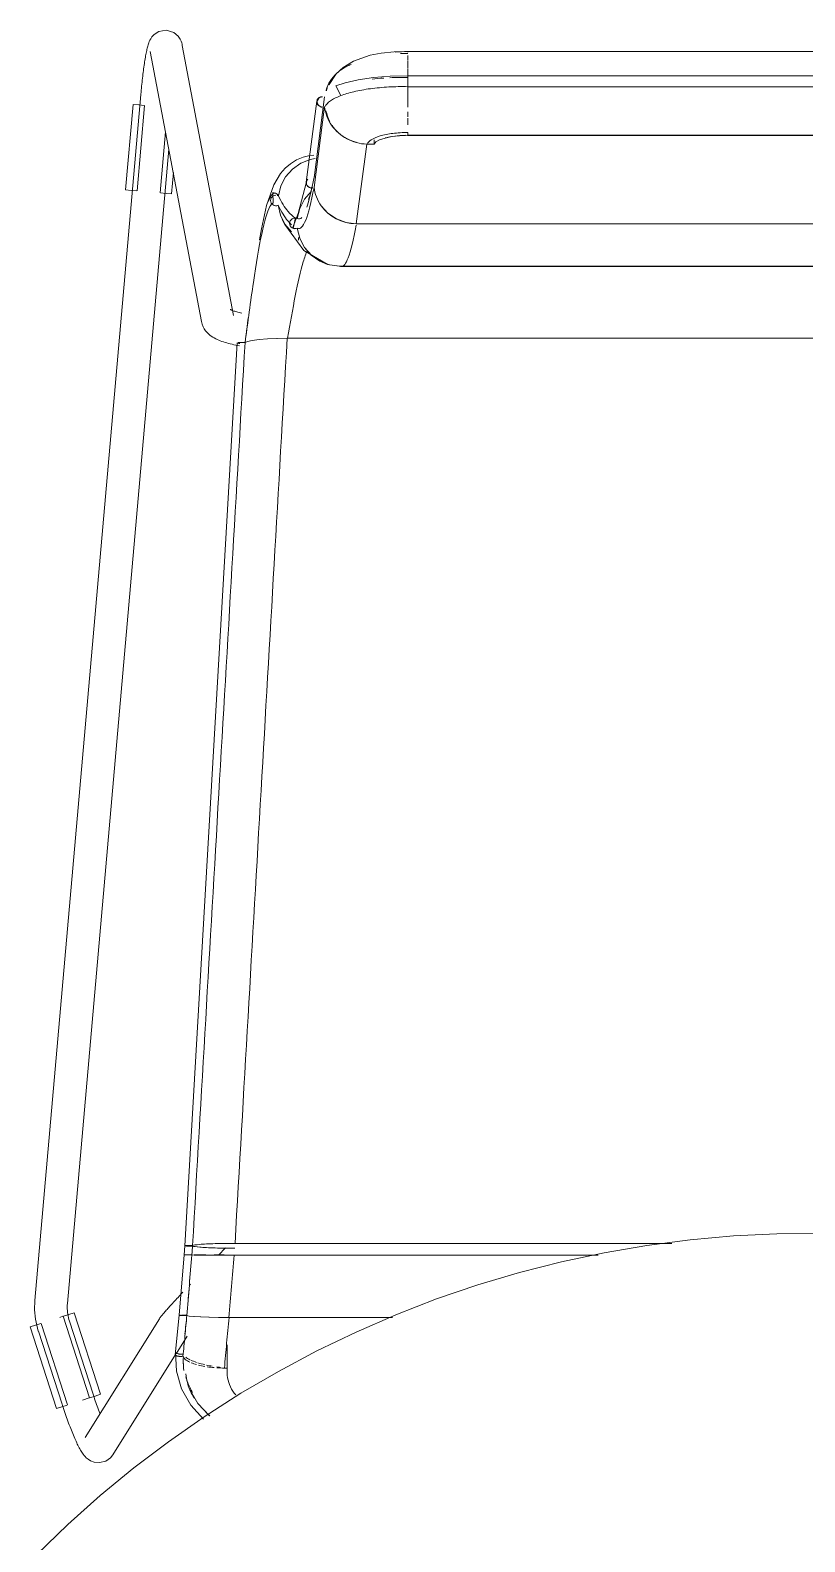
# Model space of a CAD drawing. Header units: millimetres. Extents: x 155927 to 317870, y -36033 to 97293.
# Drawn here: x 216236 to 216521, y 12593 to 13148 of the extents above; entities that cross this region are included whole.
import ezdxf

# ---------------------------------------------------------------- set-up
doc = ezdxf.new("R2010")
doc.units = ezdxf.units.MM
doc.header["$MEASUREMENT"] = 0
doc.layers.add('I-FURN', color=8, linetype='CONTINUOUS', lineweight=9)

msp = doc.modelspace()

# ---------------------------------------------------------------- linework, layer by layer
at = {"layer": 'I-FURN'}
for p, q in [((216283.32, 13147.8), (216281.67, 13146.75)), ((216286.08, 13148.28), (216283.32, 13147.8)), ((216288.83, 13147.45), (216286.08, 13148.28)), ((216288.83, 13147.45), (216290.41, 13146.12)), ((216279.16, 13142.08), (216279.05, 13141.67)), ((216279.27, 13142.48), (216279.16, 13142.08)), ((216279.38, 13142.88), (216279.27, 13142.48)), ((216279.51, 13143.28), (216279.38, 13142.88)), ((216279.65, 13143.68), (216279.51, 13143.28)), ((216279.82, 13144.11), (216279.65, 13143.68)), ((216280.03, 13144.58), (216279.82, 13144.11)), ((216280.34, 13145.14), (216280.03, 13144.58)), ((216280.81, 13145.85), (216280.34, 13145.14)), ((216281.67, 13146.75), (216280.81, 13145.85)), ((216290.41, 13146.12), (216291.16, 13145.04)), ((216291.16, 13145.04), (216291.53, 13144.24)), ((216291.53, 13144.24), (216291.75, 13143.62)), ((216291.75, 13143.62), (216291.88, 13143.1)), ((216291.88, 13143.1), (216291.97, 13142.69)), ((216310.79, 13043.4), (216291.97, 13142.69)), ((216278.1, 13136.61), (216278.01, 13136.01)), ((216278.2, 13137.2), (216278.1, 13136.61)), ((216278.29, 13137.77), (216278.2, 13137.2)), ((216278.38, 13138.32), (216278.29, 13137.77)), ((216278.47, 13138.85), (216278.38, 13138.32)), ((216278.57, 13139.37), (216278.47, 13138.85)), ((216278.66, 13139.86), (216278.57, 13139.37)), ((216278.76, 13140.34), (216278.66, 13139.86)), ((216278.86, 13140.8), (216278.76, 13140.34)), ((216278.95, 13141.24), (216278.86, 13140.8)), ((216279.05, 13141.67), (216278.95, 13141.24)), ((216280.18, 13140.45), (216299, 13041.16)), ((216354.94, 13136.96), (216351.06, 13134.57)), ((216360.99, 13139.09), (216354.94, 13136.96)), ((216365.03, 13139.88), (216360.99, 13139.09)), ((216369.85, 13140.39), (216365.03, 13139.88)), ((216374.88, 13140.5), (216369.85, 13140.39)), ((216374.88, 13140.5), (216374.88, 13140.33)), ((216669.73, 13140.5), (216374.88, 13140.5)), ((216374.88, 13140.2), (216374.88, 13140.48)), ((216374.88, 13137.26), (216374.88, 13139.01)), ((216374.88, 13134.4), (216374.88, 13136.98)), ((216277.4, 13131.38), (216277.32, 13130.67)), ((216277.48, 13132.08), (216277.4, 13131.38)), ((216277.57, 13132.77), (216277.48, 13132.08)), ((216277.66, 13133.44), (216277.57, 13132.77)), ((216277.74, 13134.11), (216277.66, 13133.44)), ((216277.83, 13134.76), (216277.74, 13134.11)), ((216277.92, 13135.39), (216277.83, 13134.76)), ((216278.01, 13136.01), (216277.92, 13135.39)), ((216348.59, 13132.28), (216345.91, 13128.38)), ((216351.06, 13134.57), (216348.59, 13132.28)), ((216362.21, 13130.88), (216356.59, 13130.04)), ((216368.34, 13131.37), (216362.21, 13130.88)), ((216374.88, 13131.46), (216368.34, 13131.37)), ((216374.88, 13134.24), (216374.88, 13131.22)), ((216374.88, 13131.22), (216374.88, 13134.23)), ((216669.73, 13131.46), (216374.88, 13131.46)), ((216374.88, 13127.61), (216374.88, 13131.46)), ((216374.88, 13131.46), (216374.88, 13131.39)), ((216374.88, 13131.39), (216374.88, 13131.2)), ((216374.88, 13131.2), (216374.88, 13130.89)), ((216374.88, 13130.89), (216374.88, 13130.5)), ((216276.78, 13125.51), (216276.72, 13124.76)), ((216276.85, 13126.26), (216276.78, 13125.51)), ((216276.93, 13127.01), (216276.85, 13126.26)), ((216277, 13127.76), (216276.93, 13127.01)), ((216277.08, 13128.49), (216277, 13127.76)), ((216277.15, 13129.23), (216277.08, 13128.49)), ((216277.23, 13129.95), (216277.15, 13129.23)), ((216277.32, 13130.67), (216277.23, 13129.95)), ((216345.91, 13128.38), (216345.81, 13128.18)), ((216351.9, 13128.94), (216348.45, 13127.78)), ((216348.45, 13127.78), (216350.21, 13124.24)), ((216356.59, 13130.04), (216351.9, 13128.94)), ((216374.88, 13130.5), (216374.88, 13130.05)), ((216374.88, 13130.05), (216374.88, 13129.56)), ((216374.88, 13129.56), (216374.88, 13129.06)), ((216374.88, 13129.06), (216374.88, 13128.58)), ((216374.88, 13128.58), (216374.88, 13128.17)), ((216374.88, 13128.17), (216374.88, 13127.84)), ((216374.88, 13127.84), (216374.88, 13127.61)), ((216374.88, 13127.53), (216374.88, 13123.72)), ((216374.88, 13123.72), (216374.88, 13127.53)), ((216374.88, 13127.5), (216669.73, 13127.5)), ((216276.7, 13124.6), (216237.75, 12681.28)), ((216271.13, 13089.59), (216273.89, 13121)), ((216273.89, 13121), (216275.93, 13120.82)), ((216275.36, 13089.21), (216278.12, 13120.62)), ((216275.93, 13120.82), (216278, 13120.64)), ((216276.72, 13124.76), (216276.7, 13124.6)), ((216341.43, 13122.19), (216337.57, 13092.42)), ((216344.24, 13120.21), (216340.4, 13090.51)), ((216344.27, 13123.75), (216340.42, 13094.06)), ((216343.81, 13120.22), (216343.49, 13117.78)), ((216374.88, 13119.97), (216374.88, 13123.52)), ((216374.88, 13116.5), (216374.88, 13118.34)), ((216374.88, 13113.51), (216374.88, 13115.98)), ((216285.78, 13110.95), (216283.81, 13088.47)), ((216364.51, 13107.99), (216366.5, 13108.66)), ((216366.5, 13108.66), (216368.99, 13109.17)), ((216368.99, 13109.17), (216371.84, 13109.49)), ((216371.84, 13109.49), (216374.88, 13109.6)), ((216669.73, 13109.66), (216374.88, 13109.66)), ((216374.88, 13109.6), (216669.73, 13109.6)), ((216249.71, 12680.23), (216286.99, 13104.58)), ((216355.95, 13077.13), (216359.81, 13106.41)), ((216359.81, 13106.41), (216362.52, 13106.34)), ((216362.52, 13108.01), (216362.52, 13106.34)), ((216362.52, 13106.34), (216363.16, 13107.2)), ((216363.16, 13107.2), (216364.51, 13107.99)), ((216329.84, 13097.52), (216328.1, 13095.56)), ((216331.81, 13099.2), (216329.84, 13097.52)), ((216334.01, 13100.58), (216331.81, 13099.2)), ((216335.51, 13099.35), (216332.43, 13097.18)), ((216336.38, 13101.61), (216334.01, 13100.58)), ((216339.02, 13100.75), (216335.51, 13099.35)), ((216338.88, 13102.27), (216336.38, 13101.61)), ((216340.3, 13102.41), (216338.88, 13102.27)), ((216340.77, 13101.12), (216339.02, 13100.75)), ((216339.03, 13100.75), (216340.77, 13101.12)), ((216288.04, 13088.1), (216288.73, 13095.99)), ((216328.1, 13095.56), (216325.59, 13091.44)), ((216329.95, 13094.35), (216328.21, 13091.03)), ((216332.43, 13097.18), (216329.95, 13094.35)), ((216337.59, 13092.49), (216334.62, 13080.88)), ((216337.62, 13092.65), (216337.56, 13092.18)), ((216337.56, 13092.18), (216337.62, 13091.71)), ((216337.81, 13093.09), (216337.62, 13092.65)), ((216338.1, 13093.48), (216337.81, 13093.09)), ((216339.17, 13088.55), (216340.55, 13094.84)), ((216273.17, 13089.41), (216271.13, 13089.59)), ((216275.24, 13089.22), (216273.17, 13089.41)), ((216286, 13088.28), (216283.93, 13088.46)), ((216288.04, 13088.1), (216286, 13088.28)), ((216325.59, 13091.44), (216322.92, 13083.82)), ((216324.5, 13086.18), (216324.7, 13086.64)), ((216324.69, 13086.64), (216324.5, 13086.18)), ((216324.99, 13087.03), (216324.69, 13086.64)), ((216324.7, 13086.64), (216325, 13087.03)), ((216325.38, 13087.34), (216324.99, 13087.03)), ((216325, 13087.03), (216325.39, 13087.34)), ((216326.39, 13088.32), (216325.23, 13088.65)), ((216325.23, 13088.65), (216325.42, 13084.8)), ((216325.84, 13087.53), (216325.38, 13087.34)), ((216325.39, 13087.34), (216325.84, 13087.53)), ((216325.84, 13087.53), (216326.33, 13087.61)), ((216326.33, 13087.61), (216325.84, 13087.53)), ((216327.3, 13087.4), (216326.83, 13087.57)), ((216326.83, 13087.56), (216327.3, 13087.4)), ((216328.21, 13091.03), (216327.3, 13087.4)), ((216339.41, 13089.02), (216336.91, 13086.14)), ((216337.62, 13091.71), (216337.81, 13091.27)), ((216337.81, 13091.27), (216338.11, 13090.89)), ((216338.11, 13090.89), (216338.49, 13090.59)), ((216338.41, 13086.11), (216339.17, 13088.55)), ((216338.49, 13090.59), (216338.94, 13090.4)), ((216338.94, 13090.4), (216339.43, 13090.32)), ((216339.43, 13090.32), (216339.93, 13090.35)), ((216322.92, 13083.82), (216321.03, 13075.3)), ((216324.5, 13086.18), (216324.42, 13085.7)), ((216324.42, 13085.7), (216324.48, 13085.21)), ((216324.43, 13085.7), (216324.5, 13086.18)), ((216324.49, 13085.21), (216324.43, 13085.7)), ((216324.48, 13085.21), (216324.67, 13084.75)), ((216324.67, 13084.75), (216324.49, 13085.21)), ((216324.96, 13084.35), (216324.67, 13084.75)), ((216324.67, 13084.75), (216324.96, 13084.35)), ((216325.34, 13084.03), (216324.96, 13084.35)), ((216324.96, 13084.35), (216325.33, 13084.03)), ((216325.33, 13084.03), (216325.78, 13083.82)), ((216325.79, 13083.83), (216325.34, 13084.03)), ((216325.78, 13083.82), (216326.28, 13083.73)), ((216326.28, 13083.74), (216325.79, 13083.83)), ((216326.78, 13083.77), (216326.28, 13083.74)), ((216326.28, 13083.73), (216326.78, 13083.76)), ((216327.25, 13083.92), (216326.78, 13083.77)), ((216326.78, 13083.76), (216327.25, 13083.91)), ((216328.04, 13080.3), (216327.25, 13083.92)), ((216327.25, 13083.91), (216328.03, 13080.3)), ((216334.62, 13080.88), (216332.45, 13075.56)), ((216335.15, 13082.75), (216334.26, 13079.03)), ((216336.91, 13086.14), (216335.15, 13082.75)), ((216343.03, 13083.75), (216345.52, 13081)), ((216345.52, 13081), (216348.63, 13078.93)), ((216321.03, 13075.3), (216320.3, 13071.23)), ((216328.03, 13080.3), (216329.67, 13076.98)), ((216329.68, 13076.98), (216328.04, 13080.3)), ((216329.63, 13076.9), (216328.74, 13078.65)), ((216336.61, 13067.36), (216329.63, 13076.9)), ((216329.67, 13076.98), (216332.08, 13074.14)), ((216332.08, 13074.14), (216329.69, 13076.98)), ((216331.42, 13077.28), (216331.49, 13077.77)), ((216331.48, 13077.77), (216331.42, 13077.28)), ((216331.49, 13076.79), (216331.42, 13077.28)), ((216331.42, 13077.28), (216331.48, 13076.79)), ((216331.67, 13078.23), (216331.48, 13077.77)), ((216331.48, 13076.79), (216331.67, 13076.33)), ((216331.49, 13077.77), (216331.68, 13078.23)), ((216331.68, 13076.33), (216331.49, 13076.79)), ((216331.97, 13078.63), (216331.67, 13078.23)), ((216331.67, 13076.33), (216331.97, 13075.92)), ((216331.68, 13078.23), (216331.97, 13078.63)), ((216331.97, 13075.93), (216331.68, 13076.33)), ((216331.97, 13078.63), (216332.35, 13078.95)), ((216332.35, 13078.95), (216331.97, 13078.63)), ((216332.35, 13075.61), (216331.97, 13075.93)), ((216331.97, 13075.92), (216332.35, 13075.61)), ((216332.35, 13078.95), (216332.8, 13079.15)), ((216332.8, 13079.15), (216332.35, 13078.95)), ((216332.8, 13075.41), (216332.35, 13075.61)), ((216332.35, 13075.61), (216332.8, 13075.41)), ((216333.58, 13079.32), (216332.75, 13075.42)), ((216332.8, 13079.15), (216333.3, 13079.23)), ((216333.29, 13079.23), (216332.8, 13079.15)), ((216333.3, 13075.33), (216332.8, 13075.41)), ((216332.8, 13075.41), (216333.29, 13075.32)), ((216333.79, 13079.19), (216333.29, 13079.23)), ((216333.29, 13075.32), (216333.79, 13075.36)), ((216333.3, 13079.23), (216333.79, 13079.19)), ((216333.79, 13075.37), (216333.3, 13075.33)), ((216333.79, 13079.19), (216334.26, 13079.03)), ((216334.26, 13079.03), (216333.79, 13079.19)), ((216334.26, 13075.53), (216333.79, 13075.37)), ((216333.79, 13075.36), (216334.26, 13075.52)), ((216334.26, 13075.52), (216335.15, 13071.81)), ((216348.63, 13078.93), (216352.18, 13077.61)), ((216352.18, 13077.61), (216355.86, 13077.13)), ((216688.66, 13077.13), (216355.95, 13077.13)), ((216355.95, 13077.13), (216688.66, 13077.13)), ((216335.17, 13071.75), (216336.91, 13068.42)), ((216336.91, 13068.42), (216335.18, 13071.75)), ((216345.26, 13062.25), (216336.61, 13067.36)), ((216339.42, 13065.55), (216336.91, 13068.42)), ((216336.91, 13068.42), (216339.41, 13065.54)), ((216339.41, 13065.54), (216342.55, 13063.37)), ((216342.55, 13063.38), (216339.42, 13065.55)), ((216345.41, 13062.18), (216342.24, 13063.55)), ((216346.12, 13062.01), (216342.55, 13063.38)), ((216342.55, 13063.37), (216346.12, 13062.01)), ((216350.45, 13061.38), (216345.41, 13062.18)), ((216349.91, 13061.54), (216346.12, 13062.01)), ((216346.12, 13062.01), (216349.91, 13061.53)), ((216694.18, 13061.53), (216349.91, 13061.53)), ((216349.91, 13061.53), (216694.18, 13061.53)), ((216350.45, 13061.38), (216655.25, 13061.38)), ((216309.57, 13045.63), (216309.59, 13045.61)), ((216309.59, 13045.61), (216309.66, 13045.57)), ((216309.66, 13045.57), (216309.75, 13045.52)), ((216309.75, 13045.52), (216309.9, 13045.45)), ((216309.9, 13045.45), (216310.1, 13045.36)), ((216310.1, 13045.36), (216310.33, 13045.26)), ((216310.33, 13045.26), (216310.6, 13045.16)), ((216310.6, 13045.16), (216310.9, 13045.06)), ((216310.9, 13045.06), (216311.24, 13044.95)), ((216311.24, 13044.95), (216311.6, 13044.84)), ((216311.6, 13044.84), (216312, 13044.73)), ((216312, 13044.73), (216312.42, 13044.63)), ((216312.42, 13044.63), (216312.87, 13044.52)), ((216312.87, 13044.52), (216313.34, 13044.42)), ((216313.34, 13044.42), (216313.83, 13044.32)), ((216299, 13041.16), (216299.25, 13040.17)), ((216299.25, 13040.17), (216299.62, 13039.28)), ((216299.62, 13039.28), (216300.06, 13038.49)), ((216300.06, 13038.49), (216300.54, 13037.8)), ((216300.54, 13037.8), (216301.05, 13037.2)), ((216301.05, 13037.2), (216301.57, 13036.69)), ((216301.57, 13036.69), (216302.1, 13036.23)), ((216292.9, 12701.41), (216312.19, 13033.31)), ((216302.1, 13036.23), (216302.63, 13035.83)), ((216302.63, 13035.83), (216303.17, 13035.47)), ((216303.17, 13035.47), (216303.71, 13035.15)), ((216303.71, 13035.15), (216304.24, 13034.86)), ((216304.24, 13034.86), (216304.8, 13034.59)), ((216304.8, 13034.59), (216305.36, 13034.33)), ((216305.36, 13034.33), (216305.93, 13034.1)), ((216305.93, 13034.1), (216306.51, 13033.88)), ((216306.51, 13033.88), (216307.1, 13033.67)), ((216307.1, 13033.67), (216307.7, 13033.48)), ((216307.7, 13033.48), (216308.32, 13033.3)), ((216308.32, 13033.3), (216308.95, 13033.12)), ((216308.95, 13033.12), (216309.59, 13032.96)), ((216309.59, 13032.96), (216310.25, 13032.81)), ((216310.25, 13032.81), (216310.92, 13032.67)), ((216310.92, 13032.67), (216311.6, 13032.53)), ((216311.6, 13032.53), (216312.29, 13032.41)), ((216312.19, 13033.32), (216312.25, 13033.26)), ((216312.25, 13033.26), (216312.19, 13033.31)), ((216312.29, 13032.41), (216313, 13032.29)), ((216312.72, 13033.17), (216312.43, 13033.21)), ((216312.44, 13033.21), (216312.73, 13033.17)), ((216312.45, 13033.42), (216312.75, 13033.46)), ((216312.75, 13033.46), (216312.46, 13033.42)), ((216313.1, 13033.13), (216312.72, 13033.17)), ((216312.73, 13033.17), (216313.11, 13033.13)), ((216313.14, 13033.5), (216312.75, 13033.46)), ((216312.75, 13033.46), (216313.14, 13033.5)), ((216313.59, 13033.52), (216313.14, 13033.5)), ((216313.14, 13033.5), (216313.59, 13033.52)), ((216314.09, 13033.53), (216313.59, 13033.52)), ((216313.59, 13033.52), (216314.08, 13033.53)), ((216314.08, 13033.53), (216314.58, 13033.52)), ((216314.58, 13033.52), (216314.09, 13033.53)), ((216315.05, 13033.5), (216314.58, 13033.52)), ((216314.58, 13033.52), (216315.05, 13033.5)), ((216315.05, 13033.5), (216315.96, 13033.9)), ((216315.96, 13033.9), (216315.05, 13033.5)), ((216317.7, 13034.27), (216315.96, 13033.9)), ((216315.96, 13033.9), (216317.69, 13034.27)), ((216317.69, 13034.27), (216320.17, 13034.58)), ((216320.2, 13034.58), (216317.7, 13034.27)), ((216320.2, 13034.58), (216323.25, 13034.82)), ((216323.3, 13034.82), (216320.2, 13034.58)), ((216323.3, 13034.82), (216326.77, 13034.97)), ((216326.84, 13034.97), (216323.3, 13034.82)), ((216326.83, 13034.97), (216330.53, 13035.03)), ((216330.6, 13035.03), (216326.84, 13034.97)), ((216714, 13035.03), (216330.6, 13035.03)), ((216330.6, 13035.03), (216714, 13035.03)), ((216478.71, 12703.61), (216462.84, 12701.55)), ((216494.64, 12705.04), (216478.71, 12703.61)), ((216510.62, 12705.83), (216494.64, 12705.04)), ((216526.62, 12705.97), (216510.62, 12705.83)), ((216290.8, 12675.85), (216292.62, 12698.05)), ((216292.69, 12698.05), (216292.62, 12698.05)), ((216292.62, 12698.05), (216292.69, 12698.05)), ((216292.89, 12701.41), (216292.63, 12698.05)), ((216292.69, 12698.05), (216292.63, 12698.05)), ((216292.63, 12698.05), (216292.7, 12698.05)), ((216292.88, 12698.04), (216292.69, 12698.05)), ((216292.88, 12698.05), (216292.69, 12698.05)), ((216292.69, 12698.05), (216292.88, 12698.04)), ((216292.7, 12698.05), (216292.88, 12698.05)), ((216292.88, 12698.05), (216293.18, 12698.05)), ((216293.17, 12698.05), (216292.88, 12698.05)), ((216293.17, 12698.04), (216292.88, 12698.04)), ((216292.88, 12698.04), (216293.17, 12698.04)), ((216292.96, 12701.43), (216292.9, 12701.41)), ((216292.9, 12701.41), (216292.97, 12701.38)), ((216293.15, 12701.46), (216292.96, 12701.43)), ((216292.97, 12701.38), (216293.16, 12701.35)), ((216293.45, 12701.48), (216293.15, 12701.46)), ((216293.16, 12701.35), (216293.45, 12701.33)), ((216293.56, 12698.05), (216293.17, 12698.05)), ((216293.56, 12698.04), (216293.17, 12698.04)), ((216293.17, 12698.04), (216293.55, 12698.04)), ((216293.18, 12698.05), (216293.56, 12698.05)), ((216293.83, 12701.5), (216293.45, 12701.48)), ((216293.45, 12701.33), (216293.83, 12701.31)), ((216293.55, 12698.04), (216294, 12698.04)), ((216293.56, 12698.05), (216294.01, 12698.05)), ((216294.01, 12698.05), (216293.56, 12698.05)), ((216294.01, 12698.04), (216293.56, 12698.04)), ((216294.28, 12701.51), (216293.83, 12701.5)), ((216293.83, 12701.31), (216294.29, 12701.3)), ((216294, 12698.04), (216294.49, 12698.04)), ((216294.01, 12698.05), (216294.5, 12698.05)), ((216294.5, 12698.05), (216294.01, 12698.05)), ((216294.5, 12698.04), (216294.01, 12698.04)), ((216294.77, 12701.52), (216294.28, 12701.51)), ((216294.29, 12701.3), (216294.78, 12701.3)), ((216294.49, 12698.04), (216294.99, 12698.04)), ((216294.5, 12698.05), (216295, 12698.05)), ((216295, 12698.05), (216294.5, 12698.05)), ((216294.99, 12698.04), (216294.5, 12698.04)), ((216295.26, 12701.51), (216294.77, 12701.52)), ((216294.78, 12701.3), (216295.27, 12701.3)), ((216295.46, 12698.04), (216294.99, 12698.04)), ((216294.99, 12698.04), (216295.46, 12698.04)), ((216295, 12698.05), (216295.47, 12698.05)), ((216295.47, 12698.05), (216295, 12698.05)), ((216295.73, 12701.51), (216295.26, 12701.51)), ((216295.27, 12701.3), (216295.74, 12701.31)), ((216296.35, 12698.02), (216295.46, 12698.04)), ((216295.46, 12698.04), (216296.35, 12698.02)), ((216296.62, 12701.72), (216295.73, 12701.51)), ((216295.74, 12701.31), (216296.64, 12701.1)), ((216298.09, 12698.01), (216296.35, 12698.02)), ((216296.35, 12698.02), (216298.1, 12698.01)), ((216298.11, 12698.08), (216296.36, 12698.07)), ((216296.37, 12698.07), (216298.12, 12698.08)), ((216298.37, 12701.91), (216296.62, 12701.72)), ((216296.64, 12701.1), (216298.39, 12700.9)), ((216300.6, 12698), (216298.1, 12698.01)), ((216298.1, 12698.01), (216300.6, 12698)), ((216300.61, 12698.09), (216298.11, 12698.08)), ((216298.12, 12698.08), (216300.62, 12698.09)), ((216300.87, 12702.07), (216298.37, 12701.91)), ((216298.39, 12700.9), (216300.89, 12700.74)), ((216303.73, 12697.99), (216300.6, 12698)), ((216300.6, 12698), (216303.73, 12697.99)), ((216304, 12702.2), (216300.87, 12702.07)), ((216300.89, 12700.74), (216304.01, 12700.62)), ((216303.73, 12697.99), (216307.3, 12697.99)), ((216303.74, 12698.1), (216307.3, 12698.11)), ((216307.3, 12698.11), (216303.74, 12698.1)), ((216307.3, 12697.99), (216303.74, 12697.99)), ((216307.57, 12702.27), (216304, 12702.2)), ((216304.01, 12700.62), (216307.56, 12700.54)), ((216307.86, 12700.66), (216305.29, 12697.99)), ((216311.09, 12697.98), (216307.3, 12697.99)), ((216307.3, 12697.99), (216311.09, 12697.98)), ((216307.56, 12700.54), (216311.24, 12700.51)), ((216311.35, 12702.3), (216307.57, 12702.27)), ((216444.83, 12697.98), (216311.09, 12697.98)), ((216311.09, 12697.98), (216444.83, 12697.98)), ((216471.93, 12702.3), (216311.35, 12702.3)), ((216311.35, 12702.3), (216471.93, 12702.3)), ((216447.07, 12698.86), (216431.42, 12695.53)), ((216462.84, 12701.55), (216447.07, 12698.86)), ((216431.42, 12695.53), (216415.92, 12691.59)), ((216294.53, 12686.8), (216295.01, 12687.31)), ((216400.58, 12687.03), (216385.44, 12681.85)), ((216415.92, 12691.59), (216400.58, 12687.03)), ((216237.75, 12681.28), (216237.68, 12680.14)), ((216288.38, 12680.25), (216288.76, 12680.67)), ((216288.76, 12680.67), (216289.15, 12681.09)), ((216289.15, 12681.09), (216289.56, 12681.53)), ((216289.56, 12681.53), (216289.97, 12681.97)), ((216289.97, 12681.97), (216290.39, 12682.42)), ((216290.39, 12682.42), (216290.83, 12682.89)), ((216290.83, 12682.89), (216291.27, 12683.36)), ((216291.27, 12683.36), (216291.71, 12683.83)), ((216291.71, 12683.83), (216292.17, 12684.32)), ((216385.44, 12681.85), (216370.52, 12676.08)), ((216237.68, 12680.14), (216237.64, 12679)), ((216237.64, 12679), (216237.66, 12677.86)), ((216237.66, 12677.86), (216237.72, 12676.72)), ((216237.72, 12676.72), (216237.82, 12675.58)), ((216237.82, 12675.58), (216237.97, 12674.45)), ((216246.89, 12675.1), (216248.05, 12675.48)), ((216248.15, 12675.51), (216257.84, 12645.5)), ((216248.27, 12675.55), (216250.24, 12676.18)), ((216249.64, 12678.89), (216249.66, 12679.55)), ((216249.65, 12678.22), (216249.64, 12678.89)), ((216249.69, 12677.56), (216249.65, 12678.22)), ((216249.66, 12679.55), (216249.7, 12680.21)), ((216249.75, 12676.9), (216249.69, 12677.56)), ((216249.7, 12680.21), (216249.71, 12680.23)), ((216249.84, 12676.25), (216249.75, 12676.9)), ((216249.95, 12675.6), (216249.84, 12676.25)), ((216250.09, 12674.95), (216249.95, 12675.6)), ((216250.24, 12676.18), (216252.19, 12676.81)), ((216261.88, 12646.81), (216252.19, 12676.81)), ((216283.76, 12674.9), (216283.95, 12675.16)), ((216283.95, 12675.16), (216284.12, 12675.39)), ((216284.12, 12675.39), (216284.29, 12675.61)), ((216284.29, 12675.61), (216284.47, 12675.83)), ((216284.47, 12675.83), (216284.66, 12676.06)), ((216284.66, 12676.06), (216284.86, 12676.31)), ((216284.86, 12676.31), (216285.08, 12676.56)), ((216285.08, 12676.56), (216285.31, 12676.82)), ((216285.31, 12676.82), (216285.55, 12677.1)), ((216285.55, 12677.1), (216285.81, 12677.4)), ((216285.81, 12677.4), (216286.08, 12677.71)), ((216286.08, 12677.71), (216286.37, 12678.03)), ((216286.37, 12678.03), (216286.67, 12678.37)), ((216286.67, 12678.37), (216286.99, 12678.72)), ((216286.99, 12678.72), (216287.31, 12679.08)), ((216287.31, 12679.08), (216287.66, 12679.46)), ((216287.66, 12679.46), (216288.01, 12679.85)), ((216288.01, 12679.85), (216288.38, 12680.25)), ((216289.37, 12661.35), (216290.8, 12675.85)), ((216290.86, 12675.87), (216290.8, 12675.85)), ((216290.8, 12675.85), (216290.86, 12675.87)), ((216290.87, 12675.82), (216290.8, 12675.85)), ((216290.8, 12675.85), (216290.86, 12675.82)), ((216291.05, 12675.9), (216290.86, 12675.87)), ((216290.86, 12675.87), (216291.05, 12675.9)), ((216290.86, 12675.82), (216291.05, 12675.8)), ((216291.34, 12675.92), (216291.05, 12675.9)), ((216291.05, 12675.9), (216291.34, 12675.92)), ((216291.05, 12675.8), (216291.35, 12675.77)), ((216291.35, 12675.77), (216291.06, 12675.8)), ((216291.35, 12675.77), (216291.73, 12675.76)), ((216291.74, 12675.76), (216291.35, 12675.77)), ((216292.17, 12675.94), (216291.72, 12675.93)), ((216291.72, 12675.93), (216292.18, 12675.94)), ((216291.73, 12675.76), (216292.19, 12675.75)), ((216292.19, 12675.75), (216291.74, 12675.76)), ((216292.66, 12675.95), (216292.17, 12675.94)), ((216292.18, 12675.94), (216292.67, 12675.95)), ((216292.19, 12675.75), (216292.68, 12675.74)), ((216292.68, 12675.74), (216292.19, 12675.75)), ((216293.16, 12675.95), (216292.66, 12675.95)), ((216292.67, 12675.95), (216293.16, 12675.95)), ((216292.68, 12675.74), (216293.18, 12675.75)), ((216293.18, 12675.75), (216292.68, 12675.74)), ((216293.63, 12675.94), (216293.16, 12675.95)), ((216293.16, 12675.95), (216293.64, 12675.94)), ((216293.18, 12675.75), (216293.65, 12675.75)), ((216293.65, 12675.75), (216293.18, 12675.75)), ((216294.53, 12675.56), (216293.65, 12675.75)), ((216293.65, 12675.75), (216294.54, 12675.56)), ((216296.25, 12675.38), (216294.54, 12675.56)), ((216294.54, 12675.56), (216296.27, 12675.38)), ((216298.71, 12675.23), (216296.27, 12675.38)), ((216296.27, 12675.38), (216298.75, 12675.23)), ((216301.78, 12675.12), (216298.75, 12675.23)), ((216298.75, 12675.23), (216301.85, 12675.12)), ((216305.29, 12675.04), (216301.85, 12675.12)), ((216301.85, 12675.12), (216305.29, 12675.04)), ((216370.52, 12676.08), (216355.85, 12669.71)), ((216236.04, 12671.6), (216237.99, 12672.23)), ((216245.73, 12641.59), (216236.04, 12671.6)), ((216237.97, 12674.45), (216238.17, 12673.32)), ((216237.99, 12672.23), (216239.96, 12672.87)), ((216238.17, 12673.32), (216238.41, 12672.21)), ((216238.41, 12672.21), (216238.7, 12671.1)), ((216238.7, 12671.1), (216239.02, 12670.01)), ((216239.02, 12670.01), (216239.04, 12669.97)), ((216239.04, 12669.97), (216247.75, 12643.15)), ((216249.77, 12642.9), (216240.08, 12672.9)), ((216250.26, 12674.31), (216250.09, 12674.95)), ((216250.45, 12673.67), (216250.26, 12674.31)), ((216259.16, 12646.86), (216250.45, 12673.67)), ((216283.55, 12674.58), (216256.24, 12630.99)), ((216283.55, 12674.58), (216283.76, 12674.9)), ((216305.38, 12675.04), (216309.15, 12675.02)), ((216309.03, 12675.02), (216305.38, 12675.04)), ((216309.15, 12675.02), (216369.26, 12675.02)), ((216369.26, 12675.02), (216309.15, 12675.02)), ((216355.85, 12669.71), (216341.43, 12662.77)), ((216289.66, 12661.73), (216293.72, 12668.21)), ((216308.44, 12664.97), (216308.44, 12655.22)), ((216266.41, 12624.62), (216289.44, 12661.39)), ((216289.5, 12662.25), (216289.78, 12655.34)), ((216341.43, 12662.77), (216327.31, 12655.25)), ((216289.78, 12655.34), (216291.66, 12648.82)), ((216308.49, 12656.46), (216307.45, 12656.46)), ((216327.31, 12655.25), (216313.5, 12647.17)), ((216291.66, 12648.82), (216295.05, 12642.81)), ((216294.36, 12649.22), (216297.73, 12643.39)), ((216247.68, 12642.22), (216245.73, 12641.59)), ((216249.65, 12642.86), (216247.68, 12642.22)), ((216247.9, 12642.69), (216247.75, 12643.15)), ((216248.14, 12641.95), (216247.9, 12642.69)), ((216248.39, 12641.22), (216248.14, 12641.95)), ((216255.26, 12644.67), (216257.74, 12645.47)), ((216259.93, 12646.18), (216257.96, 12645.54)), ((216259.27, 12646.53), (216259.16, 12646.86)), ((216259.5, 12645.84), (216259.27, 12646.53)), ((216259.73, 12645.15), (216259.5, 12645.84)), ((216259.96, 12644.46), (216259.73, 12645.15)), ((216261.88, 12646.81), (216259.93, 12646.18)), ((216260.2, 12643.78), (216259.96, 12644.46)), ((216260.43, 12643.11), (216260.2, 12643.78)), ((216260.67, 12642.44), (216260.43, 12643.11)), ((216260.9, 12641.79), (216260.67, 12642.44)), ((216261.14, 12641.14), (216260.9, 12641.79)), ((216295.05, 12642.81), (216299.79, 12637.66)), ((216297.73, 12643.39), (216301.98, 12638.93)), ((216313.5, 12647.17), (216300.02, 12638.55)), ((216248.64, 12640.48), (216248.39, 12641.22)), ((216248.89, 12639.75), (216248.64, 12640.48)), ((216249.14, 12639.03), (216248.89, 12639.75)), ((216249.4, 12638.32), (216249.14, 12639.03)), ((216249.65, 12637.61), (216249.4, 12638.32)), ((216249.91, 12636.91), (216249.65, 12637.61)), ((216250.16, 12636.22), (216249.91, 12636.91)), ((216250.42, 12635.54), (216250.16, 12636.22)), ((216261.37, 12640.5), (216261.14, 12641.14)), ((216261.61, 12639.88), (216261.37, 12640.5)), ((216300.02, 12638.55), (216286.9, 12629.39)), ((216250.67, 12634.88), (216250.42, 12635.54)), ((216250.92, 12634.23), (216250.67, 12634.88)), ((216251.18, 12633.59), (216250.92, 12634.23)), ((216251.43, 12632.96), (216251.18, 12633.59)), ((216251.67, 12632.35), (216251.43, 12632.96)), ((216251.92, 12631.75), (216251.67, 12632.35)), ((216252.17, 12631.18), (216251.92, 12631.75)), ((216252.41, 12630.61), (216252.17, 12631.18)), ((216252.65, 12630.07), (216252.41, 12630.61)), ((216252.89, 12629.54), (216252.65, 12630.07)), ((216253.12, 12629.03), (216252.89, 12629.54)), ((216253.36, 12628.54), (216253.12, 12629.03)), ((216253.59, 12628.07), (216253.36, 12628.54)), ((216253.82, 12627.61), (216253.59, 12628.07)), ((216254.04, 12627.17), (216253.82, 12627.61)), ((216254.27, 12626.74), (216254.04, 12627.17)), ((216254.5, 12626.33), (216254.27, 12626.74)), ((216254.74, 12625.93), (216254.5, 12626.33)), ((216254.98, 12625.54), (216254.74, 12625.93)), ((216255.24, 12625.16), (216254.98, 12625.54)), ((216255.52, 12624.76), (216255.24, 12625.16)), ((216286.9, 12629.39), (216274.16, 12619.72)), ((216255.83, 12624.36), (216255.52, 12624.76)), ((216256.2, 12623.94), (216255.83, 12624.36)), ((216256.66, 12623.47), (216256.2, 12623.94)), ((216257.29, 12622.95), (216256.66, 12623.47)), ((216258.2, 12622.39), (216257.29, 12622.95)), ((216259.58, 12621.86), (216258.2, 12622.39)), ((216261.56, 12621.69), (216259.58, 12621.86)), ((216263.79, 12622.28), (216261.56, 12621.69)), ((216274.16, 12619.72), (216261.81, 12609.55)), ((216265.52, 12623.5), (216263.79, 12622.28)), ((216265.52, 12623.5), (216266.41, 12624.62)), ((216261.81, 12609.55), (216249.88, 12598.89)), ((216249.88, 12598.89), (216238.39, 12587.76))]:
    msp.add_line(p, q, dxfattribs=at)
for centre, major_axis, ratio, start_param, end_param in [((216374.88, 13136.22), (-12.4, 0), 0.287441, 4.712389, 4.932602), ((216374.88, 13124.75), (0, 15.75), 0.000004, 2.669107, 2.851347), ((216339.52, 13092.19), (1.96, 0), 0.955139, 2.379629, 4.923331), ((216356.08, 13092.2), (15.78, 0), 0.955139, 3.254129, 3.495629), ((216356.08, 13092.2), (15.78, 0), 0.955139, 3.495799, 3.737346), ((216356.08, 13092.2), (15.78, 0), 0.955139, 3.737469, 4.698851)]:
    msp.add_ellipse(centre, major_axis=major_axis, ratio=ratio, start_param=start_param, end_param=end_param, dxfattribs=at)
for points in [[(216370.28, 13140.22), (216371.75, 13140.35), (216373.3, 13140.42), (216374.88, 13140.41)], [(216368.28, 13130.83), (216370.46, 13130.94), (216372.66, 13130.97), (216374.88, 13130.93)], [(216344.96, 13126.01), (216345.07, 13126.37), (216345.19, 13126.74), (216345.33, 13127.09)], [(216361.72, 13130.25), (216363.14, 13130.43), (216364.59, 13130.6), (216366.06, 13130.71)], [(216344.45, 13120.2), (216344.8, 13120.93), (216346.11, 13122.33), (216348.58, 13123.6), (216350.04, 13124.17)], [(216346.23, 13114.7), (216345.53, 13115.96), (216345.13, 13117.32), (216344.79, 13118.7)], [(216360.06, 13106.42), (216360.18, 13106.98), (216361.13, 13108.08), (216364.45, 13109.48), (216369.25, 13110.44), (216372.98, 13110.7), (216374.88, 13110.73)], [(216374.04, 13109.65), (216371.26, 13109.59), (216368.72, 13109.23), (216366.5, 13108.71)], [(216356.04, 13106.96), (216357.26, 13106.63), (216358.51, 13106.45), (216359.81, 13106.41)], [(216334.26, 13075.53), (216335.29, 13074.98), (216337.33, 13076.95), (216339.38, 13085.01), (216340.4, 13090.51)], [(216337.8, 13083.19), (216338.46, 13085.08), (216339.11, 13087.89), (216339.77, 13090.93)], [(216334.26, 13079.03), (216334.81, 13078.74), (216335.35, 13078.88), (216335.9, 13079.45)], [(216334.65, 13071.06), (216334.7, 13071.44), (216334.74, 13071.82), (216334.79, 13072.19)], [(216349.91, 13061.54), (216350.09, 13061.44), (216350.27, 13061.38), (216350.45, 13061.38)], [(216315.07, 13033.51), (216315.46, 13036.64), (216315.86, 13039.8), (216316.26, 13042.92)], [(216315.05, 13033.5), (216311.83, 12978.27), (216305.39, 12867.67), (216298.95, 12756.91), (216295.73, 12701.51)], [(216320.94, 12868.79), (216324.13, 12924.25), (216327.33, 12979.67), (216330.53, 13035.03)], [(216311.35, 12702.3), (216314.55, 12757.83), (216317.74, 12813.35), (216320.94, 12868.79)], [(216295.74, 12701.31), (216295.15, 12701.29), (216293.64, 12701.29), (216292.9, 12701.37), (216292.89, 12701.41)], [(216295.46, 12698.04), (216295.16, 12694.32), (216294.56, 12686.89), (216293.95, 12679.46), (216293.65, 12675.75)], [(216295.46, 12698.04), (216295.51, 12698.62), (216295.6, 12699.77), (216295.69, 12700.93), (216295.73, 12701.51)], [(216295.47, 12698.05), (216295.52, 12698.6), (216295.61, 12699.68), (216295.7, 12700.76), (216295.74, 12701.31)], [(216310.06, 12686.49), (216310.4, 12690.32), (216310.74, 12694.15), (216311.09, 12697.98)], [(216309.03, 12675.02), (216309.37, 12678.84), (216309.71, 12682.66), (216310.06, 12686.49)], [(216292.21, 12660.8), (216292.45, 12663.24), (216292.93, 12668.19), (216293.41, 12673.23), (216293.65, 12675.75)], [(216292.93, 12668.86), (216293.16, 12671.14), (216293.39, 12673.44), (216293.62, 12675.75)], [(216307.45, 12656.46), (216307.71, 12659.49), (216308.25, 12665.63), (216308.84, 12671.88), (216309.15, 12675.02)], [(216289.56, 12662.1), (216289.6, 12662.06), (216289.72, 12661.96), (216290.02, 12661.83), (216290.4, 12661.71), (216290.86, 12661.62), (216291.35, 12661.55), (216291.85, 12661.52), (216292.16, 12661.52), (216292.31, 12661.53)], [(216294.76, 12658.63), (216294.07, 12658.95), (216292.92, 12659.65), (216292.36, 12660.41), (216292.21, 12660.8)], [(216292.25, 12659.97), (216292.27, 12659.07), (216292.33, 12658.17), (216292.43, 12657.28)], [(216292.56, 12655.52), (216292.36, 12656.75), (216292.33, 12658.01), (216292.32, 12659.27)], [(216293.22, 12660.44), (216293.63, 12660.12), (216294.15, 12659.8), (216294.79, 12659.49)], [(216295.04, 12659.37), (216295.68, 12659.08), (216296.42, 12658.8), (216297.24, 12658.53)], [(216297.19, 12657.74), (216296.46, 12657.95), (216295.82, 12658.19), (216295.23, 12658.43)], [(216297.66, 12658.38), (216298.47, 12658.13), (216299.34, 12657.9), (216300.26, 12657.68)], [(216300.24, 12657.07), (216299.4, 12657.21), (216298.59, 12657.37), (216297.86, 12657.56)], [(216300.92, 12657.53), (216301.57, 12657.39), (216302.23, 12657.25), (216302.92, 12657.13)], [(216303.73, 12656.63), (216302.83, 12656.71), (216301.95, 12656.81), (216301.09, 12656.93)], [(216304.61, 12656.88), (216305.08, 12656.81), (216305.56, 12656.76), (216306.03, 12656.71)], [(216307.45, 12656.46), (216306.5, 12656.47), (216305.57, 12656.5), (216304.67, 12656.56)], [(216308.44, 12654.95), (216308.43, 12655.45), (216308.45, 12655.96), (216308.49, 12656.46)], [(216302.04, 12638.95), (216301.58, 12639.33), (216301.12, 12639.72), (216300.67, 12640.12)]]:
    msp.add_open_spline(points, degree=3, dxfattribs=at)
for points, knots in [([(216349.37, 13133.01), (216348.43, 13132.22), (216346.77, 13130.4), (216345.31, 13127.92), (216344.9, 13126.37), (216344.81, 13125.99)], [0.5, 0.5, 0.5, 0.5, 0.6666667, 0.8333333, 0.8865041, 0.8865041, 0.8865041, 0.8865041]), ([(216354.01, 13135.66), (216353.49, 13135.47), (216352.15, 13134.91), (216350.89, 13134.17), (216350.17, 13133.64)], [0.260519, 0.260519, 0.260519, 0.260519, 0.3333333, 0.4544474, 0.4544474, 0.4544474, 0.4544474]), ([(216350.21, 13124.24), (216351.63, 13124.78), (216354.96, 13125.77), (216361.02, 13126.87), (216367.88, 13127.5), (216372.53, 13127.57), (216374.88, 13127.53)], [0.3397465, 0.3397465, 0.3397465, 0.3397465, 0.5, 0.6666667, 0.8333333, 0.9999948, 0.9999948, 0.9999948, 0.9999948]), ([(216343.39, 13123.79), (216343.25, 13123.8), (216343.03, 13123.78), (216342.73, 13123.71), (216342.47, 13123.62), (216342.15, 13123.43), (216341.83, 13123.14), (216341.6, 13122.79), (216341.46, 13122.43), (216341.41, 13122.13), (216341.41, 13121.85), (216341.44, 13121.59), (216341.52, 13121.34), (216341.63, 13121.08), (216341.82, 13120.77), (216342.14, 13120.45), (216342.54, 13120.21), (216342.9, 13120.09), (216343.16, 13120.05), (216343.32, 13120.03), (216343.39, 13120.02)], [0.1111111, 0.1111111, 0.1111111, 0.1111111, 0.1666667, 0.1944444, 0.2222222, 0.2777778, 0.3333333, 0.3888889, 0.4444444, 0.4791667, 0.5138889, 0.5486111, 0.5833333, 0.6180556, 0.6527778, 0.7222222, 0.7916667, 0.8263889, 0.8611111, 0.8888889, 0.8888889, 0.8888889, 0.8888889]), ([(216342.99, 13120.12), (216342.88, 13120.16), (216342.64, 13120.26), (216342.23, 13120.54), (216341.78, 13121.08), (216341.52, 13121.95), (216341.75, 13122.73), (216342.15, 13123.25), (216342.53, 13123.54), (216342.99, 13123.73), (216343.32, 13123.77), (216343.48, 13123.78)], [-0.8125, -0.8125, -0.8125, -0.8125, -0.765625, -0.71875, -0.625, -0.5, -0.375, -0.3125, -0.25, -0.1875, -0.125, -0.125, -0.125, -0.125]), ([(216344.24, 13120.21), (216344.39, 13118.97), (216344.97, 13116.59), (216346.74, 13113.25), (216349.27, 13110.41), (216352.36, 13108.26), (216354.7, 13107.33), (216355.86, 13107)], [0, 0, 0, 0, 0.1666667, 0.3333333, 0.5, 0.6666667, 0.8252245, 0.8252245, 0.8252245, 0.8252245]), ([(216355.85, 13107.08), (216354.77, 13107.4), (216351.4, 13108.81), (216348.21, 13111.18), (216347.08, 13113.33)], [-0.8141314, -0.8141314, -0.8141314, -0.8141314, -0.6666667, -0.3333333, -0.3333333, -0.3333333, -0.3333333]), ([(216323.53, 13085.19), (216323.76, 13085.82), (216325.02, 13088.73), (216326.28, 13088.96), (216327.3, 13087.4)], [0.6929173, 0.6929173, 0.6929173, 0.6929173, 0.75, 1, 1, 1, 1]), ([(216327.3, 13087.4), (216328.46, 13085), (216330.55, 13081.57), (216332.65, 13079.78), (216333.58, 13079.32)], [0, 0, 0, 0, 0.5, 0.9025383, 0.9025383, 0.9025383, 0.9025383]), ([(216315.05, 13033.5), (216316.07, 13041.05), (216318.1, 13056.27), (216321.15, 13074.7), (216323.59, 13083), (216325.01, 13084.6), (216325.42, 13084.8)], [0, 0, 0, 0, 0.25, 0.5, 0.75, 0.8499411, 0.8499411, 0.8499411, 0.8499411]), ([(216327.25, 13083.92), (216328.42, 13081.51), (216330.05, 13078.85), (216331.67, 13077.18), (216332.13, 13076.79)], [0, 0, 0, 0, 0.5, 0.6963068, 0.6963068, 0.6963068, 0.6963068]), ([(216350.45, 13061.38), (216351.28, 13061.38), (216353.08, 13063.7), (216354.89, 13071.26), (216355.87, 13076.67)], [0.0892847, 0.0892847, 0.0892847, 0.0892847, 0.5, 0.9863049, 0.9863049, 0.9863049, 0.9863049]), ([(216330.6, 13035.03), (216331.58, 13040.42), (216333.52, 13051.2), (216335.96, 13061.91), (216337.42, 13066.16), (216337.9, 13067.31)], [0, 0, 0, 0, 0.25, 0.5, 0.625, 0.625, 0.625, 0.625]), ([(216292.89, 12701.41), (216292.9, 12701.42), (216293.03, 12701.45), (216293.43, 12701.48), (216293.81, 12701.5), (216294.27, 12701.51), (216294.76, 12701.52), (216295.27, 12701.52), (216295.58, 12701.51), (216295.73, 12701.51)], [-0.498493, -0.498493, -0.498493, -0.498493, -0.375, -0.3125, -0.25, -0.1875, -0.125, -0.0625, 0, 0, 0, 0]), ([(216295.47, 12698.05), (216295.16, 12694.36), (216294.72, 12689.03), (216294.28, 12683.7), (216294.14, 12682.05)], [0, 0, 0, 0, 0.5, 0.7233886, 0.7233886, 0.7233886, 0.7233886]), ([(216295.73, 12701.51), (216296.01, 12701.65), (216297.4, 12701.86), (216300.76, 12702.08), (216303.92, 12702.2), (216307.53, 12702.28), (216310.08, 12702.3), (216311.35, 12702.3)], [-1, -1, -1, -1, -0.666667, -0.5, -0.333333, -0.166667, 0, 0, 0, 0]), ([(216311.24, 12700.51), (216308.73, 12700.51), (216304.96, 12700.57), (216300.77, 12700.73), (216297.42, 12700.95), (216296.03, 12701.16), (216295.74, 12701.31)], [-0.996036, -0.996036, -0.996036, -0.996036, -0.6666667, -0.5, -0.3333333, 0, 0, 0, 0]), ([(216292.21, 12660.8), (216292.07, 12660.78), (216291.78, 12660.75), (216291.36, 12660.73), (216290.99, 12660.74), (216290.69, 12660.77), (216290.42, 12660.8), (216290.17, 12660.85), (216289.95, 12660.91), (216289.76, 12660.98), (216289.56, 12661.07), (216289.46, 12661.16), (216289.42, 12661.21)], [0, 0, 0, 0, 0.0555556, 0.1111111, 0.1666667, 0.1944444, 0.2222222, 0.2777778, 0.3055556, 0.3333333, 0.3888889, 0.4444444, 0.4444444, 0.4444444, 0.4444444]), ([(216296.42, 12645.34), (216295.85, 12646.23), (216294.18, 12649.05), (216293.57, 12652.16), (216293.29, 12654.3)], [0.591443, 0.591443, 0.591443, 0.591443, 0.6666667, 0.8236682, 0.8236682, 0.8236682, 0.8236682]), ([(216293.29, 12653.19), (216293.68, 12651.85), (216294.41, 12649.89), (216295.42, 12648.06), (216295.77, 12647.49)], [0.2297626, 0.2297626, 0.2297626, 0.2297626, 0.3333333, 0.3824546, 0.3824546, 0.3824546, 0.3824546]), ([(216311.6, 12646.57), (216310.84, 12647.48), (216308.91, 12650.48), (216308.28, 12654.08), (216308.49, 12656.46)], [0.5, 0.5, 0.5, 0.5, 0.6666667, 1, 1, 1, 1])]:
    msp.add_open_spline(points, degree=3, knots=knots, dxfattribs=at)

doc.saveas('drawing.dxf')
